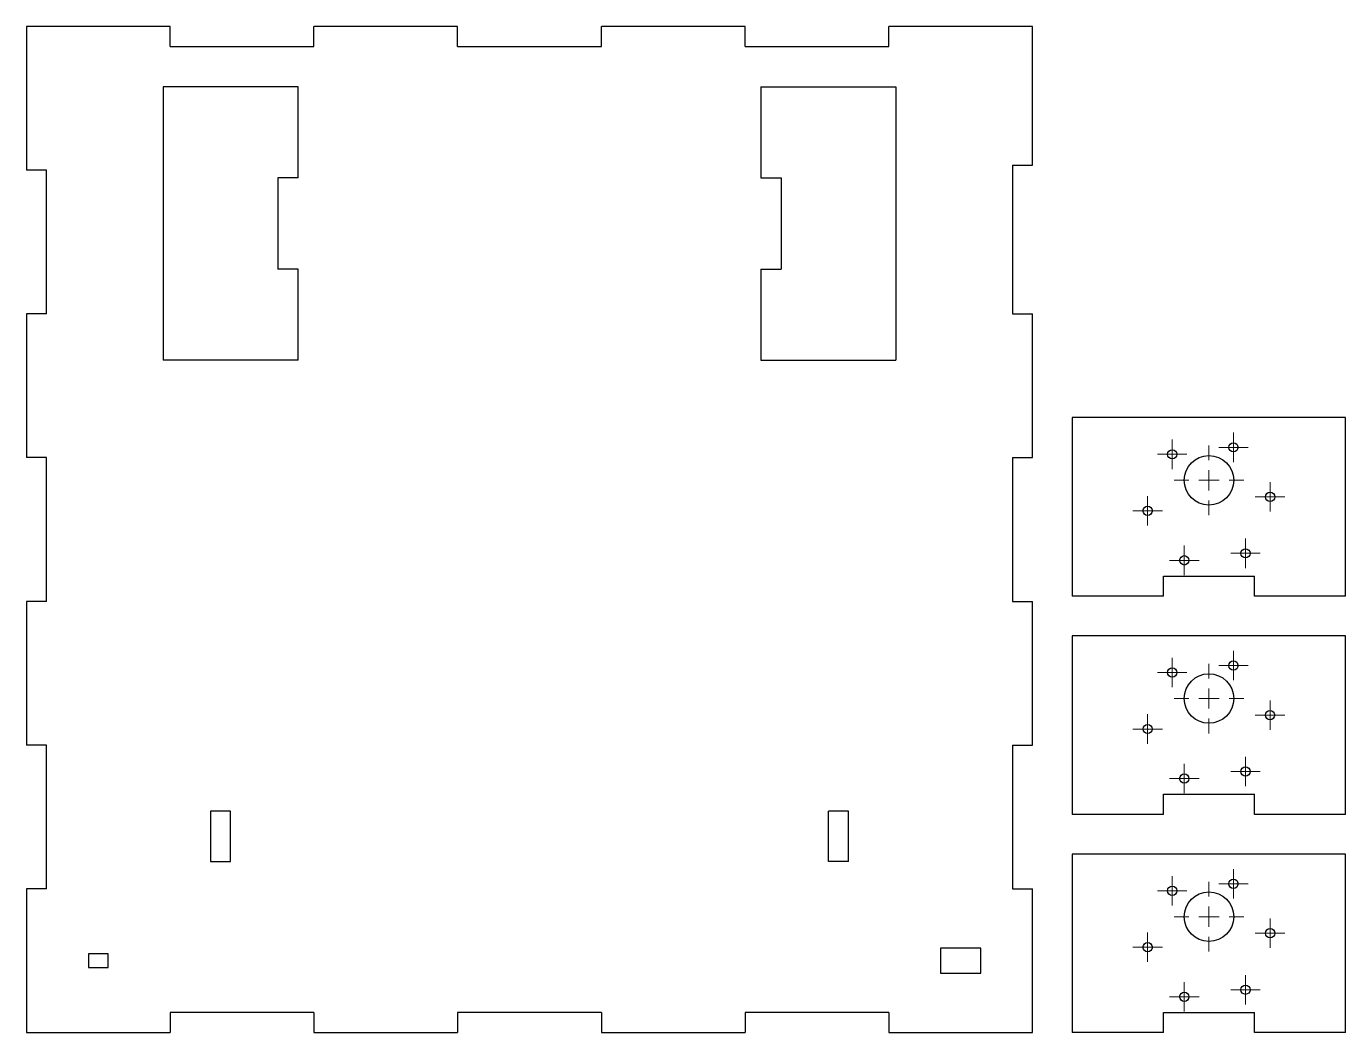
# Model space of a CAD drawing. Header units: millimetres. Extents: x 9 to 342, y 41 to 295.
import ezdxf

# ---------------------------------------------------------------- set-up
doc = ezdxf.new("R2010")
doc.units = ezdxf.units.MM

# ---------------------------------------------------------------- blocks, each defined once
blk = doc.blocks.new('SW_CENTERMARKSYMBOL_0')
at = {"color": 0, "linetype": 'Continuous', "lineweight": 18}
for p, q in [((0, 2.54), (0, 3.715)), ((-2.54, 0), (-3.715, 0)), ((0, 0), (-2.54, 0)), ((0, 0), (0, 2.54)), ((0, 0), (0, -2.54)), ((0, 0), (2.54, 0)), ((2.54, 0), (3.715, 0)), ((0, -2.54), (0, -3.715))]:
    blk.add_line(p, q, dxfattribs=at)
blk = doc.blocks.new('SW_CENTERMARKSYMBOL_1')
at = {"color": 0, "linetype": 'Continuous', "lineweight": 18}
for p, q in [((0, 2.54), (0, 3.715)), ((-2.54, 0), (-3.715, 0)), ((0, 0), (-2.54, 0)), ((0, 0), (0, 2.54)), ((0, 0), (0, -2.54)), ((0, 0), (2.54, 0)), ((2.54, 0), (3.715, 0)), ((0, -2.54), (0, -3.715))]:
    blk.add_line(p, q, dxfattribs=at)
blk = doc.blocks.new('SW_CENTERMARKSYMBOL_2')
at = {"color": 0, "linetype": 'Continuous', "lineweight": 18}
for p, q in [((0, 2.54), (0, 3.715)), ((-2.54, 0), (-3.715, 0)), ((0, 0), (-2.54, 0)), ((0, 0), (0, 2.54)), ((0, 0), (0, -2.54)), ((0, 0), (2.54, 0)), ((2.54, 0), (3.715, 0)), ((0, -2.54), (0, -3.715))]:
    blk.add_line(p, q, dxfattribs=at)
blk = doc.blocks.new('SW_CENTERMARKSYMBOL_3')
at = {"color": 0, "linetype": 'Continuous', "lineweight": 18}
for p, q in [((0, 2.54), (0, 3.715)), ((-2.54, 0), (-3.715, 0)), ((0, 0), (-2.54, 0)), ((0, 0), (0, 2.54)), ((0, 0), (0, -2.54)), ((0, 0), (2.54, 0)), ((2.54, 0), (3.715, 0)), ((0, -2.54), (0, -3.715))]:
    blk.add_line(p, q, dxfattribs=at)
blk = doc.blocks.new('SW_CENTERMARKSYMBOL_4')
at = {"color": 0, "linetype": 'Continuous', "lineweight": 18}
for p, q in [((0, 2.54), (0, 3.715)), ((-2.54, 0), (-3.715, 0)), ((0, 0), (-2.54, 0)), ((0, 0), (0, 2.54)), ((0, 0), (0, -2.54)), ((0, 0), (2.54, 0)), ((2.54, 0), (3.715, 0)), ((0, -2.54), (0, -3.715))]:
    blk.add_line(p, q, dxfattribs=at)
blk = doc.blocks.new('SW_CENTERMARKSYMBOL_5')
at = {"color": 0, "linetype": 'Continuous', "lineweight": 18}
for p, q in [((0, 2.54), (0, 3.715)), ((-2.54, 0), (-3.715, 0)), ((0, 0), (-2.54, 0)), ((0, 0), (0, 2.54)), ((0, 0), (0, -2.54)), ((0, 0), (2.54, 0)), ((2.54, 0), (3.715, 0)), ((0, -2.54), (0, -3.715))]:
    blk.add_line(p, q, dxfattribs=at)
blk = doc.blocks.new('SW_CENTERMARKSYMBOL_6')
at = {"color": 0, "linetype": 'Continuous', "lineweight": 18}
for p, q in [((0, 5.08), (0, 8.79)), ((-5.08, 0), (-8.79, 0)), ((0, 0), (-2.54, 0)), ((0, 0), (0, 2.54)), ((0, 0), (0, -2.54)), ((0, 0), (2.54, 0)), ((5.08, 0), (8.79, 0)), ((0, -5.08), (0, -8.79))]:
    blk.add_line(p, q, dxfattribs=at)
blk = doc.blocks.new('SW_CENTERMARKSYMBOL_7')
at = {"color": 0, "linetype": 'Continuous', "lineweight": 18}
for p, q in [((0, 2.54), (0, 3.715)), ((-2.54, 0), (-3.715, 0)), ((0, 0), (-2.54, 0)), ((0, 0), (0, 2.54)), ((0, 0), (0, -2.54)), ((0, 0), (2.54, 0)), ((2.54, 0), (3.715, 0)), ((0, -2.54), (0, -3.715))]:
    blk.add_line(p, q, dxfattribs=at)
blk = doc.blocks.new('SW_CENTERMARKSYMBOL_8')
at = {"color": 0, "linetype": 'Continuous', "lineweight": 18}
for p, q in [((0, 2.54), (0, 3.715)), ((-2.54, 0), (-3.715, 0)), ((0, 0), (-2.54, 0)), ((0, 0), (0, 2.54)), ((0, 0), (0, -2.54)), ((0, 0), (2.54, 0)), ((2.54, 0), (3.715, 0)), ((0, -2.54), (0, -3.715))]:
    blk.add_line(p, q, dxfattribs=at)
blk = doc.blocks.new('SW_CENTERMARKSYMBOL_9')
at = {"color": 0, "linetype": 'Continuous', "lineweight": 18}
for p, q in [((0, 2.54), (0, 3.715)), ((-2.54, 0), (-3.715, 0)), ((0, 0), (-2.54, 0)), ((0, 0), (0, 2.54)), ((0, 0), (0, -2.54)), ((0, 0), (2.54, 0)), ((2.54, 0), (3.715, 0)), ((0, -2.54), (0, -3.715))]:
    blk.add_line(p, q, dxfattribs=at)
blk = doc.blocks.new('SW_CENTERMARKSYMBOL_10')
at = {"color": 0, "linetype": 'Continuous', "lineweight": 18}
for p, q in [((0, 2.54), (0, 3.715)), ((-2.54, 0), (-3.715, 0)), ((0, 0), (-2.54, 0)), ((0, 0), (0, 2.54)), ((0, 0), (0, -2.54)), ((0, 0), (2.54, 0)), ((2.54, 0), (3.715, 0)), ((0, -2.54), (0, -3.715))]:
    blk.add_line(p, q, dxfattribs=at)
blk = doc.blocks.new('SW_CENTERMARKSYMBOL_11')
at = {"color": 0, "linetype": 'Continuous', "lineweight": 18}
for p, q in [((0, 2.54), (0, 3.715)), ((-2.54, 0), (-3.715, 0)), ((0, 0), (-2.54, 0)), ((0, 0), (0, 2.54)), ((0, 0), (0, -2.54)), ((0, 0), (2.54, 0)), ((2.54, 0), (3.715, 0)), ((0, -2.54), (0, -3.715))]:
    blk.add_line(p, q, dxfattribs=at)
blk = doc.blocks.new('SW_CENTERMARKSYMBOL_12')
at = {"color": 0, "linetype": 'Continuous', "lineweight": 18}
for p, q in [((0, 2.54), (0, 3.715)), ((-2.54, 0), (-3.715, 0)), ((0, 0), (-2.54, 0)), ((0, 0), (0, 2.54)), ((0, 0), (0, -2.54)), ((0, 0), (2.54, 0)), ((2.54, 0), (3.715, 0)), ((0, -2.54), (0, -3.715))]:
    blk.add_line(p, q, dxfattribs=at)
blk = doc.blocks.new('SW_CENTERMARKSYMBOL_13')
at = {"color": 0, "linetype": 'Continuous', "lineweight": 18}
for p, q in [((0, 5.08), (0, 8.79)), ((-5.08, 0), (-8.79, 0)), ((0, 0), (-2.54, 0)), ((0, 0), (0, 2.54)), ((0, 0), (0, -2.54)), ((0, 0), (2.54, 0)), ((5.08, 0), (8.79, 0)), ((0, -5.08), (0, -8.79))]:
    blk.add_line(p, q, dxfattribs=at)
blk = doc.blocks.new('SW_CENTERMARKSYMBOL_14')
at = {"color": 0, "linetype": 'Continuous', "lineweight": 18}
for p, q in [((0, 2.54), (0, 3.715)), ((-2.54, 0), (-3.715, 0)), ((0, 0), (-2.54, 0)), ((0, 0), (0, 2.54)), ((0, 0), (0, -2.54)), ((0, 0), (2.54, 0)), ((2.54, 0), (3.715, 0)), ((0, -2.54), (0, -3.715))]:
    blk.add_line(p, q, dxfattribs=at)
blk = doc.blocks.new('SW_CENTERMARKSYMBOL_15')
at = {"color": 0, "linetype": 'Continuous', "lineweight": 18}
for p, q in [((0, 2.54), (0, 3.715)), ((-2.54, 0), (-3.715, 0)), ((0, 0), (-2.54, 0)), ((0, 0), (0, 2.54)), ((0, 0), (0, -2.54)), ((0, 0), (2.54, 0)), ((2.54, 0), (3.715, 0)), ((0, -2.54), (0, -3.715))]:
    blk.add_line(p, q, dxfattribs=at)
blk = doc.blocks.new('SW_CENTERMARKSYMBOL_16')
at = {"color": 0, "linetype": 'Continuous', "lineweight": 18}
for p, q in [((0, 2.54), (0, 3.715)), ((-2.54, 0), (-3.715, 0)), ((0, 0), (-2.54, 0)), ((0, 0), (0, 2.54)), ((0, 0), (0, -2.54)), ((0, 0), (2.54, 0)), ((2.54, 0), (3.715, 0)), ((0, -2.54), (0, -3.715))]:
    blk.add_line(p, q, dxfattribs=at)
blk = doc.blocks.new('SW_CENTERMARKSYMBOL_17')
at = {"color": 0, "linetype": 'Continuous', "lineweight": 18}
for p, q in [((0, 2.54), (0, 3.715)), ((-2.54, 0), (-3.715, 0)), ((0, 0), (-2.54, 0)), ((0, 0), (0, 2.54)), ((0, 0), (0, -2.54)), ((0, 0), (2.54, 0)), ((2.54, 0), (3.715, 0)), ((0, -2.54), (0, -3.715))]:
    blk.add_line(p, q, dxfattribs=at)
blk = doc.blocks.new('SW_CENTERMARKSYMBOL_18')
at = {"color": 0, "linetype": 'Continuous', "lineweight": 18}
for p, q in [((0, 2.54), (0, 3.715)), ((-2.54, 0), (-3.715, 0)), ((0, 0), (-2.54, 0)), ((0, 0), (0, 2.54)), ((0, 0), (0, -2.54)), ((0, 0), (2.54, 0)), ((2.54, 0), (3.715, 0)), ((0, -2.54), (0, -3.715))]:
    blk.add_line(p, q, dxfattribs=at)
blk = doc.blocks.new('SW_CENTERMARKSYMBOL_19')
at = {"color": 0, "linetype": 'Continuous', "lineweight": 18}
for p, q in [((0, 2.54), (0, 3.715)), ((-2.54, 0), (-3.715, 0)), ((0, 0), (-2.54, 0)), ((0, 0), (0, 2.54)), ((0, 0), (0, -2.54)), ((0, 0), (2.54, 0)), ((2.54, 0), (3.715, 0)), ((0, -2.54), (0, -3.715))]:
    blk.add_line(p, q, dxfattribs=at)
blk = doc.blocks.new('SW_CENTERMARKSYMBOL_20')
at = {"color": 0, "linetype": 'Continuous', "lineweight": 18}
for p, q in [((0, 5.08), (0, 8.79)), ((-5.08, 0), (-8.79, 0)), ((0, 0), (-2.54, 0)), ((0, 0), (0, 2.54)), ((0, 0), (0, -2.54)), ((0, 0), (2.54, 0)), ((5.08, 0), (8.79, 0)), ((0, -5.08), (0, -8.79))]:
    blk.add_line(p, q, dxfattribs=at)

msp = doc.modelspace()

# ---------------------------------------------------------------- linework, layer by layer
at = {"color": 7, "linetype": 'Continuous', "lineweight": 25}
for p, q in [((9.49, 295.41), (9.49, 259.13)), ((45.77, 295.41), (9.49, 295.41)), ((45.77, 290.33), (45.77, 295.41)), ((82.06, 290.33), (82.06, 295.41)), ((118.34, 295.41), (82.06, 295.41)), ((118.34, 290.33), (118.34, 295.41)), ((154.63, 290.33), (154.63, 295.41)), ((190.92, 295.41), (154.63, 295.41)), ((190.92, 290.33), (190.92, 295.41)), ((227.2, 290.33), (227.2, 295.41)), ((263.49, 295.41), (227.2, 295.41)), ((263.49, 260.37), (263.49, 295.41)), ((45.77, 290.33), (82.06, 290.33)), ((118.34, 290.33), (154.63, 290.33)), ((190.92, 290.33), (227.2, 290.33)), ((43.99, 280.17), (43.99, 211.17)), ((78.07, 280.17), (43.99, 280.17)), ((78.07, 257.17), (78.07, 280.17)), ((194.91, 280.17), (228.99, 280.17)), ((194.91, 280.17), (194.91, 257.17)), ((228.99, 280.17), (228.99, 211.17)), ((258.41, 260.37), (263.49, 260.37)), ((258.41, 260.37), (258.41, 222.84)), ((14.57, 259.13), (9.49, 259.13)), ((14.57, 222.84), (14.57, 259.13)), ((78.07, 257.17), (72.99, 257.17)), ((72.99, 257.17), (72.99, 234.17)), ((194.91, 257.17), (199.99, 257.17)), ((199.99, 257.17), (199.99, 234.17)), ((78.07, 234.17), (72.99, 234.17)), ((78.07, 211.17), (78.07, 234.17)), ((194.91, 234.17), (199.99, 234.17)), ((194.91, 234.17), (194.91, 211.17)), ((9.49, 222.84), (9.49, 186.56)), ((14.57, 222.84), (9.49, 222.84)), ((258.41, 222.84), (263.49, 222.84)), ((263.49, 186.56), (263.49, 222.84)), ((78.07, 211.17), (43.99, 211.17)), ((194.91, 211.17), (228.99, 211.17)), ((273.49, 196.65), (273.49, 151.57)), ((342.49, 196.65), (273.49, 196.65)), ((342.49, 151.57), (342.49, 196.65)), ((14.57, 186.56), (9.49, 186.56)), ((14.57, 150.27), (14.57, 186.56)), ((258.41, 186.56), (263.49, 186.56)), ((258.41, 186.56), (258.41, 150.27)), ((296.49, 151.57), (296.49, 156.65)), ((296.49, 156.65), (319.49, 156.65)), ((319.49, 151.57), (319.49, 156.65)), ((9.49, 150.27), (9.49, 113.99)), ((14.57, 150.27), (9.49, 150.27)), ((258.41, 150.27), (263.49, 150.27)), ((263.49, 113.99), (263.49, 150.27)), ((296.49, 151.57), (273.49, 151.57)), ((342.49, 151.57), (319.49, 151.57)), ((273.49, 141.57), (273.49, 96.49)), ((342.49, 141.57), (273.49, 141.57)), ((342.49, 96.49), (342.49, 141.57)), ((14.57, 113.99), (9.49, 113.99)), ((14.57, 77.7), (14.57, 113.99)), ((258.41, 113.99), (263.49, 113.99)), ((258.41, 113.99), (258.41, 77.7)), ((296.49, 96.49), (296.49, 101.57)), ((296.49, 101.57), (319.49, 101.57)), ((319.49, 96.49), (319.49, 101.57)), ((61.03, 97.29), (55.95, 97.29)), ((55.95, 97.29), (55.95, 84.59)), ((61.03, 84.59), (61.03, 97.29)), ((217.03, 97.29), (211.95, 97.29)), ((211.95, 84.59), (211.95, 97.29)), ((217.03, 84.59), (217.03, 97.29)), ((296.49, 96.49), (273.49, 96.49)), ((342.49, 96.49), (319.49, 96.49)), ((55.95, 84.59), (61.03, 84.59)), ((217.03, 84.59), (211.95, 84.59)), ((273.49, 86.49), (273.49, 41.41)), ((342.49, 86.49), (273.49, 86.49)), ((342.49, 41.41), (342.49, 86.49)), ((9.49, 77.7), (9.49, 41.41)), ((14.57, 77.7), (9.49, 77.7)), ((258.41, 77.7), (263.49, 77.7)), ((263.49, 41.41), (263.49, 77.7)), ((30.13, 61.3), (25.13, 61.3)), ((25.13, 61.3), (25.13, 57.81)), ((30.13, 57.81), (30.13, 61.3)), ((250.42, 62.73), (240.26, 62.73)), ((240.26, 62.73), (240.26, 56.38)), ((250.42, 56.38), (250.42, 62.73)), ((25.13, 57.81), (30.13, 57.81)), ((240.26, 56.38), (250.42, 56.38)), ((82.06, 46.49), (45.77, 46.49)), ((45.77, 46.49), (45.77, 41.41)), ((82.06, 46.49), (82.06, 41.41)), ((154.63, 46.49), (118.34, 46.49)), ((118.34, 46.49), (118.34, 41.41)), ((154.63, 46.49), (154.63, 41.41)), ((227.2, 46.49), (190.92, 46.49)), ((190.92, 46.49), (190.92, 41.41)), ((227.2, 46.49), (227.2, 41.41)), ((296.49, 46.49), (319.49, 46.49)), ((296.49, 41.41), (296.49, 46.49)), ((319.49, 41.41), (319.49, 46.49)), ((9.49, 41.41), (45.77, 41.41)), ((82.06, 41.41), (118.34, 41.41)), ((154.63, 41.41), (190.92, 41.41)), ((227.2, 41.41), (263.49, 41.41)), ((296.49, 41.41), (273.49, 41.41)), ((342.49, 41.41), (319.49, 41.41))]:
    msp.add_line(p, q, dxfattribs=at)
for centre, radius in [((314.16, 189.15), 1.17), ((298.72, 187.39), 1.17), ((307.99, 180.83), 6.25), ((323.41, 176.65), 1.18), ((292.52, 173.13), 1.18), ((317.21, 162.4), 1.17), ((301.77, 160.63), 1.18), ((298.72, 132.31), 1.17), ((314.16, 134.07), 1.17), ((307.99, 125.75), 6.25), ((323.41, 121.57), 1.17), ((292.52, 118.05), 1.17), ((301.77, 105.55), 1.18), ((317.21, 107.32), 1.17), ((314.16, 78.99), 1.17), ((298.72, 77.23), 1.17), ((307.99, 70.67), 6.25), ((323.41, 66.49), 1.18), ((292.52, 62.97), 1.18), ((317.21, 52.24), 1.17), ((301.77, 50.47), 1.18)]:
    msp.add_circle(centre, radius, dxfattribs=at)

# ---------------------------------------------------------------- block references
at = {"color": 7, "linetype": 'Continuous', "lineweight": 18}
for name, p in [('SW_CENTERMARKSYMBOL_9', (298.72, 187.39)), ('SW_CENTERMARKSYMBOL_8', (314.16, 189.15)), ('SW_CENTERMARKSYMBOL_13', (307.99, 180.83)), ('SW_CENTERMARKSYMBOL_7', (323.41, 176.65)), ('SW_CENTERMARKSYMBOL_10', (292.52, 173.13)), ('SW_CENTERMARKSYMBOL_11', (301.77, 160.63)), ('SW_CENTERMARKSYMBOL_12', (317.21, 162.4)), ('SW_CENTERMARKSYMBOL_1', (314.16, 134.07)), ('SW_CENTERMARKSYMBOL_2', (298.72, 132.31)), ('SW_CENTERMARKSYMBOL_6', (307.99, 125.75)), ('SW_CENTERMARKSYMBOL_0', (323.41, 121.57)), ('SW_CENTERMARKSYMBOL_3', (292.52, 118.05)), ('SW_CENTERMARKSYMBOL_5', (317.21, 107.32)), ('SW_CENTERMARKSYMBOL_4', (301.77, 105.55)), ('SW_CENTERMARKSYMBOL_16', (298.72, 77.23)), ('SW_CENTERMARKSYMBOL_15', (314.16, 78.99)), ('SW_CENTERMARKSYMBOL_20', (307.99, 70.67)), ('SW_CENTERMARKSYMBOL_14', (323.41, 66.49)), ('SW_CENTERMARKSYMBOL_17', (292.52, 62.97)), ('SW_CENTERMARKSYMBOL_18', (301.77, 50.47)), ('SW_CENTERMARKSYMBOL_19', (317.21, 52.24))]:
    msp.add_blockref(name, p, dxfattribs=at)

doc.saveas('drawing.dxf')
